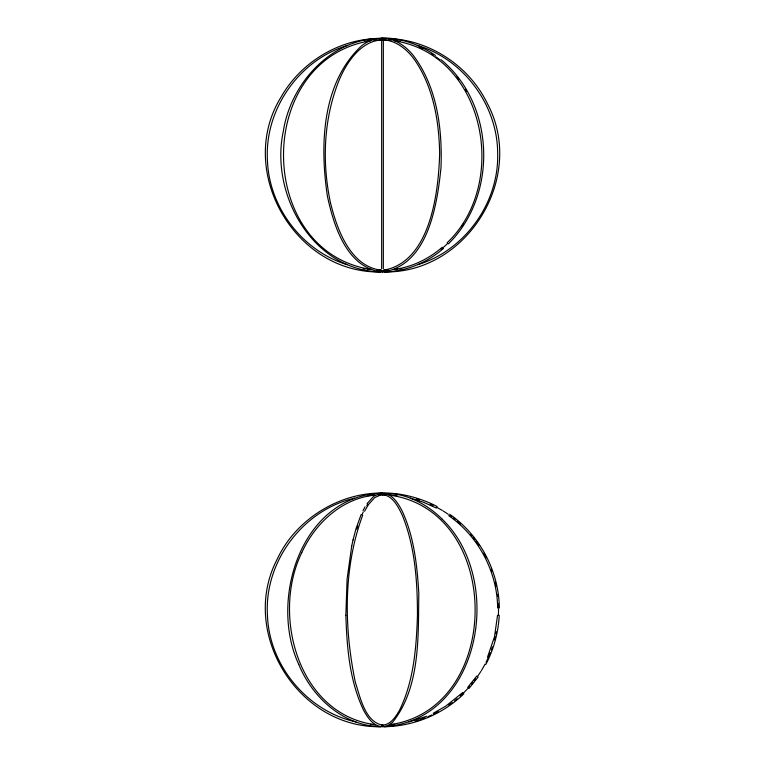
<?xml version="1.0" encoding="UTF-8"?>
<svg xmlns="http://www.w3.org/2000/svg" width="765" height="765" viewBox="0 0 765 765"><rect width="100%" height="100%" fill="white"/><g stroke="black" fill="none" stroke-linecap="round" stroke-linejoin="round"><path stroke-width="1.15" d="M382.022 493.004C381.314 494.544 383.055 491.962 383.294 493.798M382.959 725.622L382.51 725.019L382.49 725.622C383.628 724.771 382.596 725.602 382.471 725M497.546 615.261L494.506 636.729L487.487 657.24M499.22 615.337C498.378 632.454 493.769 649.351 485.785 664.517M441.74 518.727C426.134 503.313 403.815 491.943 381.792 493.502C397.599 491.656 421.754 498.216 437.131 506.583M382.012 725.622L382.452 725.048L382.949 725.574M351.728 545.933L347.09 579.124L345.857 615.29M383.313 271.259L382.586 271.9M353.019 539.985L355.964 528.854L361.128 514.596M351.728 545.961L353.028 539.956M384.374 271.948C467.329 273.43 526.463 176.849 487.42 103.648C470.341 68.238 434.377 42.983 395.276 38.948C383.676 36.959 370.891 38.145 361.529 45.881C321.558 83.156 319.847 145.666 327.41 196.222C333.731 225.522 346.44 267.368 381.496 271.938M382.022 725.574L382.443 725.029M362.677 515.218C343.103 568.127 343.963 627.405 355.323 682.151C360.248 697.422 364.972 721.433 382.051 725.038M301.754 552.674C271.24 615.06 298.455 714.806 375.204 724.685M301.754 552.693C314.903 523.49 341.802 498.378 374.668 495.137M363.031 510.542L365.039 506.841M364.532 511.269L368.453 504.565M381.802 38.652C400.63 37.37 419.966 44.781 435.438 55.463M367.095 503.59L373.655 496.351L380.645 493.148M368.434 504.594L374.687 497.671L381.018 494.773M476.748 676.078L467.711 687.372M478.125 677.035L468.955 688.49M382.72 494.62L378.216 494.802M447.19 242.696C509.643 183.59 485.316 54.851 394.396 40.775M448.367 243.892C498.091 195.056 495.156 103.744 440.774 59.507M392.455 722.476C420.635 687.257 418.12 636.088 418.809 593.477C417.155 565.335 414.047 536.37 401.931 510.561C398.077 503.284 392.847 494.821 384.336 493.196M462.682 692.564L445.766 706.124L433.2 713.296M463.848 693.769C442.772 714.281 413.779 726.301 384.374 726.721M392.493 722.447L387.893 725.526L383.179 726.74M442.304 247.229C428.639 259.058 411.522 267.348 393.43 269.529M443.404 248.482C427.08 262.739 405.89 271.565 384.135 271.948M382.663 726.626L383.131 726.358L381.821 726.358M382.921 494.62L382.347 494.754L386.794 494.802L378.168 494.792M426.612 716.279L408.902 721.94M347.702 45.326C298.981 59.89 264.298 109.749 267.444 160.478C269.079 207.315 302.299 250.91 347.128 264.671M383.265 493.798C382.51 492.325 383.236 494.486 382.777 493.186C301.515 494.85 268.639 599.674 298.771 664.431M417.872 264.671C465.12 250.26 499.143 202.591 497.661 153.249C497.518 104.939 463.571 59.259 417.298 45.326M354.673 498.139C302.634 510.083 264.04 561.998 267.454 615.261C269.07 665.321 307.119 711.278 356.098 721.94M399.789 268.955L401.826 268.591M370.614 40.775C253.846 59.45 254.831 252.278 371.57 269.529M382.93 725.086C390.647 724.474 395.572 717.082 399.521 710.255C413.827 681.07 416.389 647.439 417.451 615.318C417.461 581.591 415.108 546.707 402.304 515.266C398.249 506.765 393.076 496.638 383.963 494.831M364.79 41.329L369.916 40.602M367.869 495.682L375.07 494.984M389.815 724.704C503.781 708.763 503.561 510.169 389.156 495.051M394.654 269.586L397.743 269.242M394.654 724.369L389.509 724.809M383.351 270.274C430.638 262.175 438.613 191.91 439.655 153.239C439.034 121.214 433.363 87.526 415.146 60.636C407.028 48.826 393.994 38.527 379.287 40.01M383.495 271.938C428.505 264.384 437.169 204.37 440.984 167.831C442.447 129.199 437.312 87.392 413.444 55.644C405.689 46.015 394.53 37.925 381.659 38.25M374.745 40.325L376.82 40.134M374.037 40.287L376.093 40.124M384.02 726.721C481.309 720.228 505.12 578.914 441.721 518.708M384.087 270.274L388.257 270.045M384.346 270.274L388.477 270.074M379.029 40.019L385.713 40.01M385.971 40.019C362.973 38.116 347.224 60.856 339.182 80.048C323.528 118.651 321.883 162.142 330.442 202.629M376.523 270.074L380.654 270.274M380.626 271.948C294.544 273.612 235.716 170.365 281.023 97.165C301.18 61.334 342.06 37.016 383.189 38.652M375.5 724.809L370.346 724.369M380.635 726.721C297.681 728.213 238.546 631.632 277.59 558.431C296.141 518.899 340.004 492.268 382.605 493.1M376.743 270.045L380.922 270.274M380.874 271.948C312.464 270.59 269.739 193.774 283.308 131.379C290.624 83.261 331.57 37.801 382.49 38.288C383.714 38.795 382.232 38.336 382.596 38.307M380.97 726.693C343.686 726.128 312.359 697.651 298.771 664.441M388.907 40.124L390.963 40.287M388.897 494.907L397.131 495.682M388.18 40.134L390.265 40.325M381.649 270.274C350.399 266.813 337.03 229.586 330.442 202.61M367.257 269.242L370.346 269.586M382.395 726.721L381.945 726.425M395.084 40.602L400.21 41.329M381.802 726.683C373.205 725.87 367.927 717.914 363.997 711.02C349.538 681.443 346.908 647.716 345.857 615.29M363.174 268.591L365.211 268.955M410.327 498.139L423.16 502.117L436.346 508.065M382.395 271.891L381.678 271.259M449.648 514.252C479.894 535.251 498.933 571.178 499.335 608.003M448.682 515.62C478.498 536.322 497.269 571.732 497.661 608.022M382.108 271.259L382.232 271.738L382.079 271.212M381.993 493.033L382.51 493.827L382.49 493.033L381.687 493.052L381.687 493.855M383.332 40.775L383.332 268.725M382.49 493.903L382.519 493.004L381.706 493.004L381.706 493.798M381.659 40.775L381.659 268.725M419.937 47.44A116.022 100.473 90 0 1 422.844 48.845M431.326 53.703A116.022 100.473 90 0 1 433.153 54.908M435.849 56.792A116.022 100.473 90 0 1 439.368 59.46M456.782 76.988A116.022 100.473 90 0 1 458.876 79.713M465.273 89.352A116.022 100.473 90 0 1 466.449 91.36M463.494 223.753A116.022 100.473 90 0 1 461.591 226.65M447.774 243.299A116.022 100.473 90 0 1 441.156 249.294M356.767 529.084A116.022 35.85 -90 0 1 357.724 525.995M361.902 514.902A116.022 35.85 -90 0 1 363.308 511.871M366.741 505.646A116.022 35.85 -90 0 1 367.764 504.097M496.418 631.833A116.022 116.022 0 0 1 495.997 633.869M495.318 636.92A116.022 116.022 0 0 1 494.544 639.951M492.44 646.922A116.022 116.022 0 0 1 491.398 649.877M490.279 652.794A116.022 116.022 0 0 1 488.252 657.584M487.821 658.531A116.022 116.022 0 0 1 486.005 662.28M485.048 664.135A116.022 116.022 0 0 1 481.434 670.465M480.889 671.345A116.022 116.022 0 0 1 477.437 676.556M475.61 679.091A116.022 116.022 0 0 1 474.348 680.754M473.066 682.39A116.022 116.022 0 0 1 471.747 684.006M469.72 686.377A116.022 116.022 0 0 1 460.224 696.016M457.078 698.751A116.022 116.022 0 0 1 454.659 700.721M452.182 702.633A116.022 116.022 0 0 1 448.816 705.072M438.192 711.651A116.022 116.022 0 0 1 433.573 714.051M431.69 714.95A116.022 116.022 0 0 1 427.893 716.652M424.996 717.838A116.022 116.022 0 0 1 420.109 719.635M419.124 719.97A116.022 116.022 0 0 1 415.146 721.213M416.562 498.971A116.022 116.022 0 0 1 419.536 499.937M430.188 504.116A116.022 116.022 0 0 1 433.019 505.445M436.739 507.329A116.022 116.022 0 0 1 442.18 510.389M443.069 510.934A116.022 116.022 0 0 1 448.309 514.338M450.011 515.534A116.022 116.022 0 0 1 451.694 516.758M453.358 518.02A116.022 116.022 0 0 1 454.993 519.311M457.403 521.29A116.022 116.022 0 0 1 460.54 524.035M470.685 534.496A116.022 116.022 0 0 1 472.024 536.093M473.334 537.709A116.022 116.022 0 0 1 474.616 539.354M475.859 541.018A116.022 116.022 0 0 1 478.861 545.273M483.757 553.267A116.022 116.022 0 0 1 486.196 557.867M491.187 569.313A116.022 116.022 0 0 1 491.895 571.273M495.175 582.241A116.022 116.022 0 0 1 496.093 586.306M497.489 594.52A116.022 116.022 0 0 1 497.747 596.585M498.35 603.853A116.022 116.022 0 0 1 498.493 608.012M498.503 609.055A116.022 116.022 0 0 1 498.378 615.299M382.49 271.212L382.481 271.862L382.51 271.212M382.5 493.119L382.49 493.827L382.5 493.119M381.754 725.545L382.098 725.115L381.773 725.507"/></g></svg>
